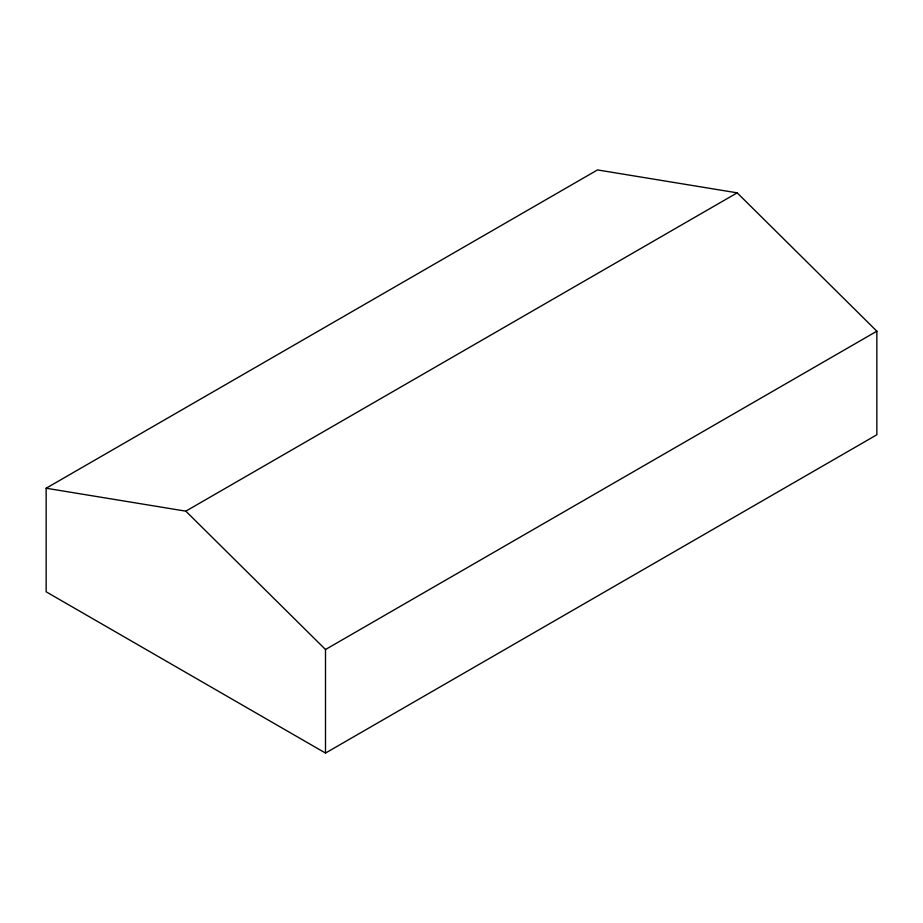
<?xml version="1.0" encoding="UTF-8"?>
<svg xmlns="http://www.w3.org/2000/svg" width="923" height="923" viewBox="0 0 923 923"><rect width="100%" height="100%" fill="white"/><g stroke="black" fill="none" stroke-linecap="round" stroke-linejoin="round"><path stroke-width="1.38" d="M46.15 488.232L597.504 169.924L737.177 192.838L876.85 331.195L876.85 434.768L325.496 753.076L46.15 591.805L46.15 488.232L185.823 511.157L325.496 649.515L325.496 753.076M185.823 511.157L737.177 192.838M325.496 649.515L876.85 331.195"/></g></svg>
